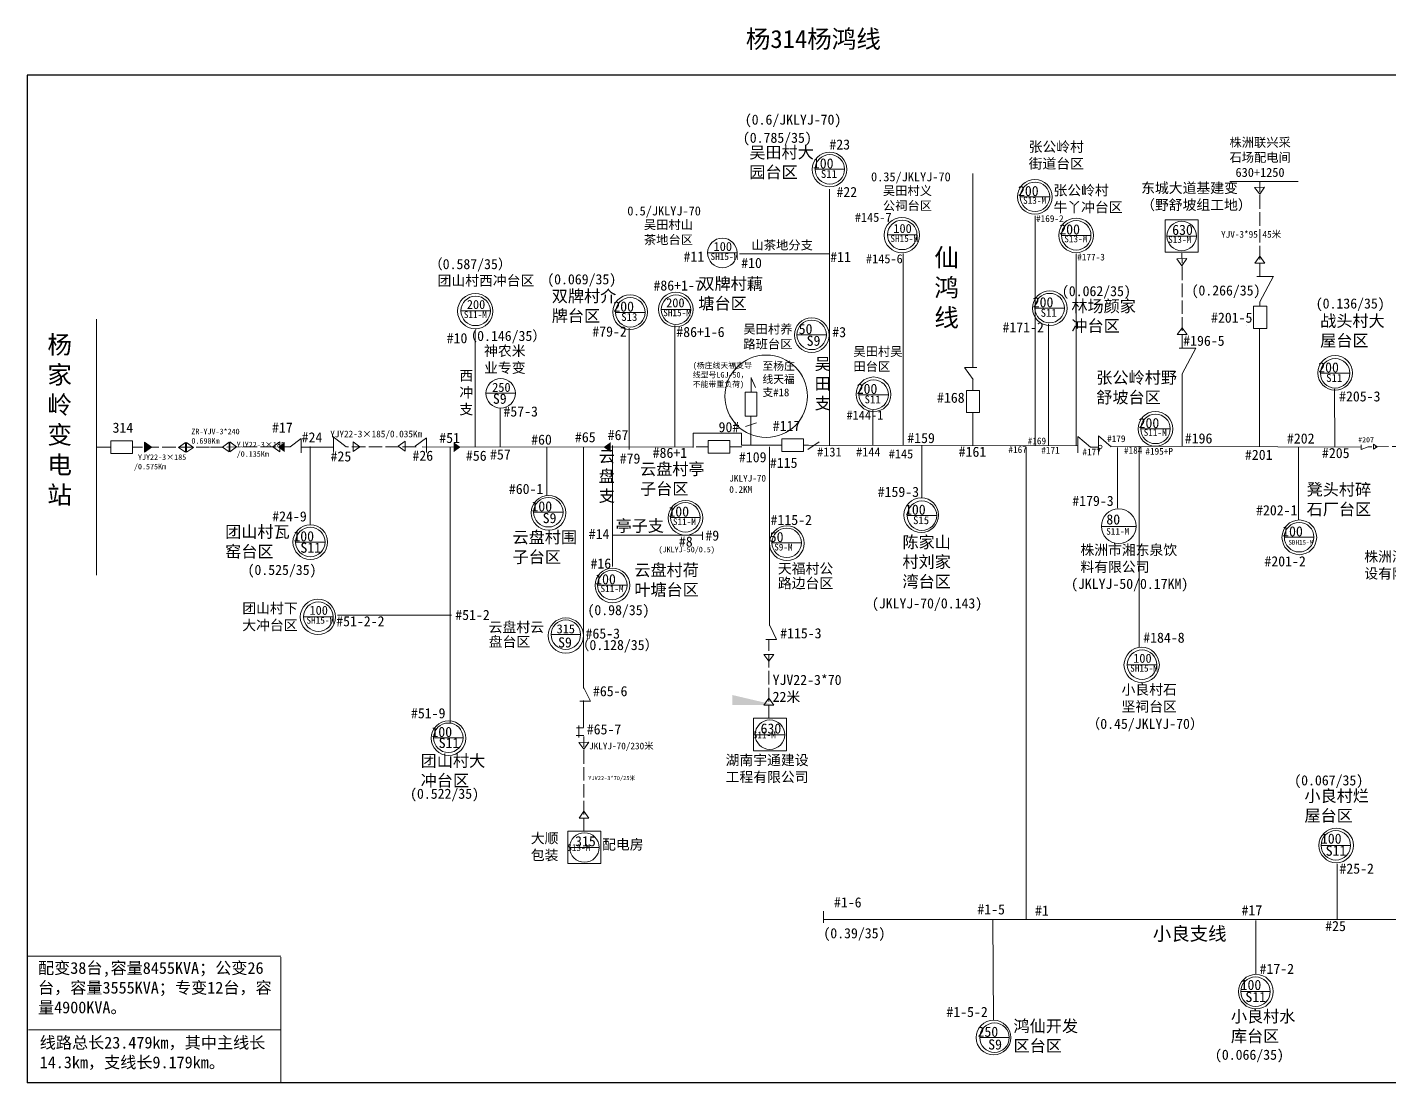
# Model space of a CAD drawing. Header units: millimetres. Extents: x 170 to 4017, y -119 to 1477.
# Drawn here: x 170 to 1380, y -119 to 818 of the extents above; entities that cross this region are included whole.
import ezdxf

# ---------------------------------------------------------------- set-up
doc = ezdxf.new("R2010")
doc.units = ezdxf.units.MM
doc.header["$MEASUREMENT"] = 0
doc.linetypes.add('ACAD_ISO02W100', pattern=[15, 12, -3])
doc.layers.add('图层2', color=7, linetype='Continuous', lineweight=20)
doc.layers.add('边框层', color=7, linetype='Continuous', lineweight=30)

msp = doc.modelspace()

# ---------------------------------------------------------------- hatches: boundary and pattern name
at = {"layer": '图层2'}
h = msp.add_hatch(color=7, dxfattribs=at)
h.paths.add_polyline_path([(274.3, 449.8), (274.3, 445.4), (280.5, 445.4)])
h.paths.add_polyline_path([(280.5, 445.4), (274.3, 445.4), (274.3, 441)])
h = msp.add_hatch(color=7, dxfattribs=at)
h.paths.add_polyline_path([(398.9, 449.8), (398.9, 445.4), (392.7, 445.4)])
h.paths.add_polyline_path([(392.7, 445.4), (398.9, 445.4), (398.9, 441)])
h = msp.add_hatch(color=7, dxfattribs=at)
h.paths.add_polyline_path([(548.9, 449.8), (548.9, 445.4), (555, 445.4)])
h.paths.add_polyline_path([(555, 445.4), (548.9, 445.4), (548.9, 441)])
h = msp.add_hatch(color=7, dxfattribs=at)
h.paths.add_polyline_path([(688.2, 449.8), (688.2, 445.4), (682, 445.4)])
h.paths.add_polyline_path([(682, 445.4), (688.2, 445.4), (688.2, 441)])
msp.add_hatch(color=1, dxfattribs=at).paths.add_polyline_path([(796.2, 225.3), (796.2, 216.4), (834.1, 216.4)])

# ---------------------------------------------------------------- linework, layer by layer
at = {"layer": '图层2', "color": 0}
for p, q in [((896, 692.2), (869.8, 692.2)), ((882.9, 692.2), (882.9, 692.2)), ((882.9, 692.2), (882.9, 692.2)), ((882.9, 692.2), (896, 692.2)), ((1010, 516.8), (1010, 688.3)), ((1238, 681.3), (1298.9, 681.3)), ((882.5, 446.5), (882.5, 674.5)), ((1078.1, 667.7), (1052, 667.7)), ((1065.1, 667.7), (1078.1, 667.7)), ((1260.1, 676.1), (1268.9, 676.2)), ((1260.1, 676.1), (1264.6, 670)), ((1264.6, 670), (1268.9, 676.2)), ((1065.3, 446.5), (1065.3, 650.7)), ((934.1, 633.9), (960.3, 633.9)), ((1114.8, 633.5), (1088.6, 633.5)), ((1101.7, 633.5), (1101.7, 633.5)), ((1101.7, 633.5), (1101.7, 633.5)), ((1101.7, 633.5), (1114.8, 633.5)), ((1195.3, 632.9), (1182.2, 632.9)), ((1182.2, 632.9), (1208.3, 632.9)), ((774.4, 617.9), (800.6, 617.9)), ((802.8, 617.1), (882.7, 617.1)), ((948, 446.8), (948, 617.5)), ((1101.6, 446.5), (1101.6, 617.2)), ((1191.1, 612.6), (1199.9, 612.8)), ((1191.1, 612.6), (1195.6, 606.5)), ((1195.6, 606.5), (1199.9, 612.8)), ((1264.7, 614.9), (1260.3, 608.7)), ((1269.1, 608.7), (1260.3, 608.7)), ((1269.1, 608.7), (1264.7, 614.9)), ((1262, 597.1), (1276.9, 597.1)), ((1264.7, 574.4), (1277, 597.2)), ((1091.2, 568.9), (1065, 568.9)), ((1078.1, 568.9), (1078.1, 568.9)), ((1078.1, 568.9), (1078.1, 568.9)), ((1078.1, 568.9), (1091.2, 568.9)), ((1264.7, 574.4), (1264.7, 570.6)), ((555.3, 566.4), (581.5, 566.4)), ((718.8, 565.1), (692.6, 565.1)), ((705.7, 565.1), (705.7, 565.1)), ((705.7, 565.1), (705.7, 565.1)), ((705.7, 565.1), (718.8, 565.1)), ((759.4, 567.5), (733.2, 567.5)), ((746.3, 567.5), (746.3, 567.5)), ((746.3, 567.5), (746.3, 567.5)), ((746.3, 567.5), (759.4, 567.5)), ((568.1, 445.5), (568.1, 549.4)), ((704.6, 551.1), (704.6, 443.4)), ((745.2, 553.4), (745.2, 445.8)), ((879.9, 545.1), (853.7, 545.1)), ((866.8, 545.1), (866.8, 545.1)), ((866.8, 545.1), (866.8, 545.1)), ((866.8, 545.1), (879.9, 545.1)), ((1077, 554.8), (1077, 447.2)), ((1195.7, 551.4), (1191.4, 545.3)), ((1200.1, 545.3), (1191.4, 545.3)), ((1200.1, 545.3), (1195.7, 551.4)), ((1252.7, 553.1), (1252.7, 553.1)), ((1252.7, 553.1), (1252.7, 553.1)), ((1264.4, 551), (1264.4, 445.6)), ((1193, 533.4), (1208, 533.4)), ((1195.7, 510.6), (1208, 533.4)), ((1010.2, 505.4), (1002.5, 516.1)), ((1013.4, 516), (1003, 516)), ((1195.7, 510.3), (1195.7, 445.9)), ((1344.7, 511), (1318.5, 511)), ((1331.6, 511), (1344.7, 511)), ((1010, 495.6), (1010, 506.2)), ((1331, 497.2), (1331.2, 446.1)), ((590.6, 493.2), (577.5, 493.2)), ((577.5, 493.2), (603.7, 493.2)), ((603.7, 493.2), (577.5, 493.2)), ((934.9, 492), (908.7, 492)), ((921.8, 492), (921.8, 492)), ((921.8, 492), (921.8, 492)), ((921.8, 492), (934.9, 492)), ((590.3, 445.6), (590.1, 480.1)), ((921.2, 478.2), (921.2, 446.9)), ((1010, 475.9), (1010, 446.8)), ((1185.2, 461.6), (1159, 461.6)), ((1172.1, 461.6), (1172.1, 461.6)), ((1172.1, 461.6), (1172.1, 461.6)), ((1172.1, 461.6), (1185.2, 461.6)), ((349.6, 449.9), (343.5, 445.5)), ((349.6, 449.9), (349.6, 441.1)), ((350, 450), (350, 441.2)), ((350, 450), (356.2, 445.6)), ((394.6, 450.1), (388.4, 445.7)), ((394.6, 450.1), (394.6, 441.3)), ((403.6, 445.7), (413.5, 453.1)), ((413.5, 453.1), (413.5, 440.4)), ((441.6, 454.8), (453.5, 445.7)), ((442.2, 454.4), (442.2, 441.5)), ((459.6, 450.1), (459.6, 441.4)), ((459.6, 450.1), (465.7, 445.7)), ((505.8, 450.6), (499.6, 446.3)), ((505.8, 450.6), (505.8, 441.9)), ((514.7, 446.3), (524.7, 453.6)), ((524.7, 453.5), (524.7, 440.6)), ((1103.2, 440.3), (1103.2, 454.8)), ((1103.2, 454.8), (1114.3, 445.3)), ((1121.6, 440.8), (1121.6, 455.3)), ((1121.6, 455.3), (1132.7, 445.8)), ((1365.7, 448), (1365.7, 443.6)), ((1365.7, 448), (1368.8, 445.8)), ((343.5, 445.5), (349.6, 441.1)), ((356.2, 445.6), (350, 441.2)), ((1114.3, 445.3), (1121, 445.3)), ((1121.6, 446.4), (1121.6, 446.4)), ((1354.7, 445.3), (1132.6, 446.3)), ((1138.3, 391.1), (1138.3, 445.2)), ((1157.6, 446), (1157.6, 267.8)), ((1299.1, 445.2), (1299.1, 380.8)), ((1354.7, 447.4), (1354.7, 443.3)), ((1354.7, 443.3), (1360.9, 445.7)), ((1368.8, 445.8), (1365.7, 443.6)), ((1154.7, 375), (1123.8, 375)), ((1312.7, 365.4), (1286.5, 365.4)), ((1299.6, 365.4), (1299.6, 365.4)), ((1299.6, 365.4), (1299.6, 365.4)), ((1299.6, 365.4), (1312.7, 365.4)), ((1147, 252.2), (1173.2, 252.2)), ((877.4, 23), (877.4, 33.4)), ((877.4, 25.8), (878.2, 25.8)), ((1027.6, 25.8), (1028.3, -63.7)), ((1261.1, 25.1), (1261.1, -22.3)), ((1274, -38.2), (1247.8, -38.2)), ((1260.9, -38.2), (1274, -38.2)), ((1042.2, -79), (1016.1, -79)), ((1029.1, -79), (1029.1, -79)), ((1029.1, -79), (1029.1, -79)), ((1029.1, -79), (1042.2, -79))]:
    msp.add_line(p, q, dxfattribs=at)
at = {"layer": '图层2', "color": 0, "linetype": 'ACAD_ISO02W100'}
for p, q in [((1264.7, 597.1), (1264.6, 681.2)), ((1195.7, 533.7), (1195.6, 617.8)), ((389.5, 445.6), (333, 445.5)), ((1394.1, 445.9), (1360.9, 445.8))]:
    msp.add_line(p, q, dxfattribs=at)
at = {"layer": '图层2', "color": 7}
for p, q in [((231.8, 559), (231.8, 331.8)), ((274.3, 449.8), (274.3, 441)), ((274.3, 449.8), (280.5, 445.4)), ((244.5, 445.4), (231.8, 445.4)), ((272.7, 445.4), (263.8, 445.4)), ((280.5, 445.4), (274.3, 441)), ((1057.3, 25.5), (1057.3, 445.4)), ((877.4, 25.8), (1427.7, 25.8)), ((395.3, -6.8), (170.3, -6.8)), ((395.3, -118.9), (395.3, -7.5)), ((170.3, -25.1), (170.3, -119.1)), ((171.5, -72), (395.3, -72))]:
    msp.add_line(p, q, dxfattribs=at)
at = {"layer": '图层2'}
for p, q in [((813, 494.2), (813, 507.2)), ((813.1, 507.1), (816.8, 498.5)), ((812.8, 447.5), (812.8, 472.7)), ((817.9, 467), (807.9, 463.8)), ((310.7, 449.6), (304.5, 445.2)), ((310.7, 449.6), (310.7, 440.8)), ((311.8, 449.5), (311.8, 440.8)), ((311.8, 449.5), (317.9, 445.2)), ((761.6, 445.1), (761.6, 457.9)), ((761.6, 457.9), (804.5, 457.9)), ((804.5, 457.9), (804.5, 447.3)), ((863.5, 443.3), (873.5, 450)), ((304.5, 445.2), (310.7, 440.8)), ((317.9, 445.2), (311.8, 440.8)), ((388.4, 445.7), (394.6, 441.3)), ((403.6, 445.7), (394.5, 445.7)), ((413.6, 445.4), (441.8, 445.4)), ((421.5, 446), (421.5, 376.5)), ((465.7, 445.7), (459.6, 441.4)), ((499.6, 446.3), (505.8, 441.9)), ((761.9, 445.4), (521, 445.6)), ((545.8, 445.2), (545.8, 200.7)), ((631.7, 445.5), (631.7, 402.3)), ((664.1, 231), (664.2, 445.3)), ((690, 446.9), (690, 339.3)), ((774.9, 445.7), (764.3, 445.7)), ((804.7, 445.7), (794.2, 445.7)), ((840.5, 447.2), (804.5, 447.2)), ((829.4, 445.7), (829.4, 287)), ((864.1, 447.2), (859.6, 447.2)), ((1103, 446.5), (863.6, 447.1)), ((964.6, 447.2), (964.6, 400.1)), ((646.1, 387.6), (619.9, 387.6)), ((633, 387.6), (633, 387.6)), ((633, 387.6), (633, 387.6)), ((633, 387.6), (646.1, 387.6)), ((767.7, 383), (741.5, 383)), ((754.6, 383), (754.6, 383)), ((754.6, 383), (754.6, 383)), ((754.6, 383), (767.7, 383)), ((977.8, 384.6), (951.6, 384.6)), ((964.7, 384.6), (964.7, 384.6)), ((964.7, 384.6), (964.7, 384.6)), ((964.7, 384.6), (977.8, 384.6)), ((690, 367.2), (769.8, 367.2)), ((769.9, 370.3), (769.9, 363.2)), ((434.7, 361.1), (408.6, 361.1)), ((421.6, 361.1), (421.6, 361.1)), ((421.6, 361.1), (421.6, 361.1)), ((421.6, 361.1), (434.7, 361.1)), ((857.7, 360.4), (831.5, 360.4)), ((844.6, 360.4), (844.6, 360.4)), ((844.6, 360.4), (844.6, 360.4)), ((844.6, 360.4), (857.7, 360.4)), ((702.8, 322.9), (676.6, 322.9)), ((689.7, 322.9), (689.7, 322.9)), ((689.7, 322.9), (689.7, 322.9)), ((689.7, 322.9), (702.8, 322.9)), ((415.6, 294.8), (441.8, 294.8)), ((547.1, 296.2), (445.6, 296.2)), ((661.6, 278.9), (635.4, 278.9)), ((648.5, 278.9), (661.6, 278.9)), ((829.5, 286.9), (835.5, 274.6)), ((826, 274.5), (835.4, 274.5)), ((833.1, 261.3), (824.4, 261.3)), ((828.8, 255.2), (824.4, 261.3)), ((833.1, 261.3), (828.8, 255.2)), ((664.3, 232.3), (670.4, 219.9)), ((660.9, 219.8), (670.3, 219.8)), ((664.1, 220.3), (664.1, 196.3)), ((828.8, 222.4), (824.4, 216.2)), ((833.1, 216.2), (828.8, 222.4)), ((833.1, 216.2), (824.4, 216.2)), ((658.1, 196), (664.2, 196)), ((660.1, 198.2), (660.1, 187.4)), ((557.3, 187.3), (531.1, 187.3)), ((544.2, 187.3), (544.2, 187.3)), ((544.2, 187.3), (544.2, 187.3)), ((544.2, 187.3), (557.3, 187.3)), ((657.8, 189.2), (664.5, 189.2)), ((660, 183.2), (668.8, 183.3)), ((660, 183.2), (664.5, 177.1)), ((664.5, 177.1), (668.8, 183.3)), ((829.7, 190), (816.6, 190)), ((816.6, 190), (842.8, 190)), ((664.6, 122), (660.2, 115.8)), ((669, 115.8), (664.6, 122)), ((669, 115.8), (660.2, 115.8)), ((665, 89.8), (651.9, 89.8)), ((651.9, 89.8), (678.1, 89.8)), ((1345.3, 91.7), (1319.2, 91.7)), ((1332.2, 91.7), (1345.3, 91.7)), ((1333.3, 75.2), (1333.3, 25.7))]:
    msp.add_line(p, q, dxfattribs=at)
at = {"layer": '图层2', "color": 7, "linetype": 'ACAD_ISO02W100'}
msp.add_line((332.2, 445.3), (272.7, 445.4), dxfattribs=at)
at = {"layer": '图层2', "linetype": 'ACAD_ISO02W100'}
for p, q in [((515.5, 445.8), (453.7, 445.7)), ((828.8, 204.6), (828.7, 274.5)), ((664.6, 104.2), (664.5, 188.3))]:
    msp.add_line(p, q, dxfattribs=at)
at = {"layer": '图层2', "color": 0}
for points in [[(1180.6, 647.4), (1209.9, 647.4), (1209.9, 618.6), (1180.6, 618.6)], [(1259, 570.6), (1270.8, 570.6), (1270.8, 550.7), (1259, 550.7)], [(1015.7, 495.6), (1015.7, 476.3), (1004.3, 476.3), (1004.3, 495.6)]]:
    msp.add_lwpolyline(points, close=True, dxfattribs=at)
at = {"layer": '图层2'}
for points in [[(807.7, 494.2), (818, 494.2), (818, 472.8), (807.7, 472.8)], [(244.5, 451.1), (263.8, 451.1), (263.8, 439.7), (244.5, 439.7)], [(774.9, 451.3), (794.2, 451.3), (794.2, 440), (774.9, 440)], [(840.3, 452.9), (859.6, 452.9), (859.6, 441.6), (840.3, 441.6)], [(815, 204.6), (844.4, 204.6), (844.4, 175.8), (815, 175.8)], [(650.3, 104.4), (679.7, 104.4), (679.7, 75.6), (650.3, 75.6)]]:
    msp.add_lwpolyline(points, close=True, dxfattribs=at)
at = {"layer": '图层2', "color": 0}
for centre, radius in [((882.7, 692), 15.4), ((882.9, 692.2), 13.1), ((1065, 667.7), 15.4), ((1065.1, 667.7), 13.1), ((946.9, 633.7), 15.7), ((947.2, 633.9), 13.1), ((1101.6, 633.5), 15.4), ((1101.7, 633.5), 13.1), ((1195.3, 632.9), 13.1), ((787.5, 617.9), 13.1), ((568.1, 566.2), 15.7), ((746.1, 567.7), 15.4), ((1078.3, 568.8), 15.4), ((1078.1, 568.9), 13.1), ((568.4, 566.4), 13.1), ((705.5, 565.3), 15.4), ((705.7, 565.1), 13.1), ((746.3, 567.5), 13.1), ((866.8, 544.9), 15.4), ((866.8, 545.1), 13.1), ((1331.6, 511.3), 15.4), ((1331.6, 511), 13.1), ((590.6, 493.2), 13.1), ((921.8, 492.3), 15.4), ((921.8, 492), 13.1), ((1172, 461.6), 15.4), ((1172.1, 461.6), 13.1), ((1123, 445.6), 1.58), ((1139.4, 375.2), 15.4), ((1299.8, 365.3), 15.4), ((1299.6, 365.4), 13.1), ((1159.8, 252), 15.7), ((1160.1, 252.2), 13.1), ((1261.3, -38.2), 15.4), ((1260.9, -38.2), 13.1), ((1028.3, -79), 15.4), ((1029.1, -79), 13.1)]:
    msp.add_circle(centre, radius, dxfattribs=at)
at = {"layer": '图层2', "color": 1}
msp.add_circle((826.4, 490.6), 36.6, dxfattribs=at)
at = {"layer": '图层2'}
for centre, radius in [((633.2, 387.1), 15.4), ((633, 387.6), 13.1), ((964.1, 385), 15.4), ((754.8, 382.6), 15.4), ((754.6, 383), 13.1), ((964.7, 384.6), 13.1), ((421.6, 361.1), 15.4), ((844.8, 360), 15.4), ((421.6, 361.1), 13.1), ((844.6, 360.4), 13.1), ((689.9, 322.6), 15.4), ((689.7, 322.9), 13.1), ((428.4, 294.6), 15.7), ((428.7, 294.8), 13.1), ((648.5, 278), 15.7), ((648.5, 278.9), 13.1), ((544.4, 186.9), 15.4), ((544.2, 187.3), 13.1), ((829.7, 190), 13.1), ((665, 89.8), 13.1), ((1332.6, 91.7), 15.4), ((1332.2, 91.7), 13.1)]:
    msp.add_circle(centre, radius, dxfattribs=at)
at = {"layer": '边框层', "color": 0}
msp.add_lwpolyline([(170.3, -118.9), (1762, -118.9), (1762, 775.9), (170.3, 775.9)], close=True, dxfattribs=at)

# ---------------------------------------------------------------- texts
at = {"color": 0, "insert": (316, 461.8), "char_height": 5, "width": 46.086, "attachment_point": 1}
msp.add_mtext('\\A1;{\\fSimSun|b0|i0|c134|p54;ZR-YJV-3*240 0.698Km}', dxfattribs=at)
at = {"attachment_point": 1}
for s, insert, char_height, width in [('{\\fSimSun|b0|i0|c134|p2;JKLYJ-70/230米}', (669.1, 183), 6, 106.973), ('{\\fSimSun|b0|i0|c134|p2;YJV22-3*70/25米}', (668.4, 153.3), 3.6, 66.251), ('{\\fSimSun|b0|i0|c134|p2;大顺包装}', (617.4, 102.6), 9, 34.528)]:
    msp.add_mtext(s, dxfattribs=dict(at, insert=insert, char_height=char_height, width=width))
at = {"layer": '图层2', "color": 0, "attachment_point": 1}
for s, insert, char_height, width in [('{\\fSimSun|b0|i0|c134|p2;吴田村大园台区}', (811.4, 712.4), 10.5, 68.072), ('{\\fSimSun|b0|i0|c134|p2;张公岭村\\P街道台区}', (1059.4, 716.7), 9, 69.028), ('{\\fSimSun|b0|i0|c134|p2;株洲联兴采石场配电间\\P 630+1250}', (1237.7, 720.1), 8, 61.895), ('{\\fSimSun|b0|i0|c134|p2;吴田村义\\P公祠台区}', (930, 677.2), 8, 62.659), ('{\\fSimSun|b0|i0|c134|p2;张公岭村\\P牛丫冲台区}', (1081.5, 678), 9, 76.458), ('{\\fSimSun|b0|i0|c134|p2;吴田村山\\P茶地台区}', (717.8, 647), 8, 62.659), ('{\\fSimSun|b0|i0|c134|p2;山茶地分支}', (813.3, 628.9), 8, 66.462), ('{\\fSimSun|b0|i0|c134|p2;仙鸿线}', (975.7, 621.8), 16, 25.72), ('{\\fSimSun|b0|i0|c134|p2;双牌村藕塘台区}', (766.2, 595.8), 10.5, 59.009), ('{\\fSimSun|b0|i0|c134|p2;双牌村介牌台区}', (636, 584.8), 10.5, 59.009), ('{\\fSimSun|b0|i0|c134|p2;林场颜家冲台区}', (1097.4, 575.9), 10.5, 62.659), ('{\\fSimSun|b0|i0|c134|p2;战头村大屋台区}', (1318.3, 562.8), 10.5, 62.659), ('{\\f@SimSun|b0|i0|c134|p2;#10}', (542.7, 546.7), 9, 16.155), ('{\\fSimSun|b0|i0|c134|p2;吴田村养\\P路班台区}', (806.1, 554.3), 8, 68.072), ('{\\fSimSun|b0|i0|c134|p2;吴田村吴\\P田台区}', (903.8, 534.4), 8, 62.659), ('{\\fSimSun|b0|i0|c134|p2;吴田支}', (869.5, 524.6), 10.5, 14.44), ('{\\fSimSun|b0|i0|c134|p2;张公岭村野舒坡台区}', (1119.5, 512.4), 10.5, 76.676), ('{\\f@SimSun|b0|i0|c134|p2;#57-3}', (593.1, 481.6), 9, 16.155), ('{\\fSimSun|b0|i0|c134|p2;凳头村碎石厂台区}', (1306.3, 413), 10.5, 62.659), ('{\\fSimSun|b0|i0|c134|p2;团山村瓦窑台区}', (346, 375.5), 10.5, 58.551), ('{\\fSimSun|b0|i0|c134|p2;小良村石坚祠台区}', (1141.9, 234.6), 9, 55.165), ('{\\fSimSun|b0|i0|c134|p2;小良支线}', (1169.7, 19.3), 12, 69.525), ('{\\fSimSun|b0|i0|c134|p2;小良村水库台区}', (1239, -54.9), 10.5, 64.023), ('{\\fSimSun|b0|i0|c134|p2;鸿仙开发区台区}', (1046, -63.5), 10.5, 58.609)]:
    msp.add_mtext(s, dxfattribs=dict(at, insert=insert, char_height=char_height, width=width))
at = {"layer": '图层2', "color": 0, "insert": (534.6, 597.8), "char_height": 9, "attachment_point": 1}
msp.add_mtext('{\\fSimSun|b0|i0|c134|p2;团山村西冲台区}', dxfattribs=at)
at = {"layer": '图层2', "color": 7, "attachment_point": 1}
for s, insert, char_height, width in [('{\\fSimSun|b0|i0|c134|p2;杨家岭变电站}', (188.1, 544.4), 16, 21.884), ('{\\fSimSun|b0|i0|c134|p2;小良村烂屋台区}', (1304.3, 140.9), 10.5, 64.023)]:
    msp.add_mtext(s, dxfattribs=dict(at, insert=insert, char_height=char_height, width=width))
at = {"layer": '图层2', "attachment_point": 1}
for s, insert, char_height, width in [('{\\fSimSun|b0|i0|c134|p2;云盘支}', (677.7, 442.4), 10.5, 24.256), ('{\\fSimSun|b0|i0|c134|p2;云盘村亭子台区}', (714.4, 431.2), 10.5, 60.722), ('{\\fSimSun|b0|i0|c134|p2;亭子支}', (692.7, 380.8), 10.5, 66.462), ('{\\fSimSun|b0|i0|c134|p2;云盘村围子台区}', (601.2, 370.6), 10.5, 60.722), ('{\\fSimSun|b0|i0|c134|p2;陈家山村刘家湾台区}', (947.4, 366.3), 10.5, 55.931), ('{\\fSimSun|b0|i0|c134|p2;云盘村荷叶塘台区}', (709.3, 341.5), 10.5, 66.462), ('{\\fSimSun|b0|i0|c134|p2;团山村下大冲台区}', (361.2, 306.8), 9, 55.165), ('{\\f@SimSun|b0|i0|c134|p2;#65-3}', (666, 284.4), 9, 16.155), ('{\\f@SimSun|b0|i0|c134|p2;#65-6}', (672.6, 233.2), 9, 16.155), ('{\\f@SimSun|b0|i0|c134|p2;#65-7}', (667.1, 199.3), 9, 16.155), ('{\\fSimSun|b0|i0|c134|p2;团山村大冲台区}', (519.6, 172.1), 10.5, 60.722)]:
    msp.add_mtext(s, dxfattribs=dict(at, insert=insert, char_height=char_height, width=width))
at = {"layer": '边框层'}
for s, insert, char_height, width, attachment_point in [('{\\fSimSun|b0|i0|c134|p2;杨314杨鸿线}', (808.3, 815.9), 16, 161.578, 1), ('{\\fSimSun|b0|i0|c134|p2;(杨庄线天福支导线型号LGJ-50，不能带重负荷)}', (761.2, 520.5), 5, 53.409, 1), ('{\\fSimSun|b0|i0|c134|p2;至杨庄线天福支#18}', (823.1, 520.9), 7, 34.952, 1), ('{\\fSimSun|b0|i0|c134|p2;314}', (246, 467.2), 9, 34.952, 1), ('{\\fSimSun|b0|i0|c134|p2;90#}', (784.1, 467.7), 9, 34.952, 1), ('{\\fSimSun|b0|i0|c134|p2;#11\\fSimSun|b0|i0|c0|p2;7}', (832.2, 468.8), 9, 34.952, 1), ('{\\fSimSun|b0|i0|c134|p2;#25}', (439.6, 441.7), 9, 34.952, 1), ('{\\fSimSun|b0|i0|c134|p2;#26}', (512.3, 442.3), 9, 34.952, 1), ('{\\fSimSun|b0|i0|c134|p2;#56}', (559.8, 442.3), 9, 34.952, 1), ('{\\fSimSun|b0|i0|c134|p2;#57}', (581.2, 443.4), 9, 34.952, 1), ('{\\fSimSun|b0|i0|c134|p2;#79}', (696.3, 439.8), 9, 34.952, 1), ('{\\fSimSun|b0|i0|c134|p2;#86+1}', (725.6, 444.9), 9, 34.952, 1), ('{\\fSimSun|b0|i0|c134|p2;#109}', (802.2, 441), 9, 34.952, 1), ('{\\fSimSun|b0|i0|c134|p2;#115}', (829.7, 436), 9, 34.952, 1), ('{\\fSimSun|b0|i0|c134|p2;#131}', (871.6, 445.1), 8, 34.952, 1), ('{\\fSimSun|b0|i0|c134|p2;#144}', (906.2, 445.1), 8, 34.952, 1), ('{\\fSimSun|b0|i0|c134|p54;#60-1}', (597.9, 412.8), 9, 34.952, 1), ('{\\fSimSun|b0|i0|c134|p2;JKLYJ-70\\P0.2KM}', (793.6, 420.8), 6, 34.952, 1), ('{\\fSimSun|b0|i0|c134|p2;#159-3}', (925.4, 410.2), 9, 34.952, 1), ('{\\fￋￎￌﾣﾤ|b0|i0|c134|p54; \\fSimSun|b0|i0|c134|p2;100}', (614.6, 397.3), 9, 34.952, 1), ('{\\fￋￎￌﾣﾤ|b0|i0|c134|p54; \\fSimSun|b0|i0|c134|p2;100}', (736.2, 392.7), 9, 34.952, 1), ('{\\fￋￎￌﾣﾤ|b0|i0|c134|p54; \\fSimSun|b0|i0|c134|p2;100}', (946.3, 394.4), 9, 34.952, 1), ('{\\fSimSun|b0|i0|c134|p2;S9}', (627.9, 386.9), 9, 34.952, 1), ('{\\fSimSun|b0|i0|c134|p2;S11-M}', (743.6, 382.2), 6, 34.952, 1), ('{\\fSimSun|b0|i0|c134|p2;#115-2}', (830.3, 385.3), 9, 34.952, 1), ('{\\fSimSun|b0|i0|c134|p2;S15}', (956.8, 384), 7, 34.952, 1), ('{\\fￋￎￌﾣﾤ|b0|i0|c134|p54; \\fSimSun|b0|i0|c134|p2;100}', (403.2, 370.8), 9, 34.952, 1), ('{\\fSimSun|b0|i0|c134|p54;#14}', (668.8, 372.7), 9, 34.952, 1), ('{\\fSimSun|b0|i0|c134|p54;#8}', (748.9, 366), 9, 34.952, 1), ('{\\fSimSun|b0|i0|c134|p54;#9}', (772.4, 371.4), 9, 34.952, 1), ('{\\fￋￎￌﾣﾤ|b0|i0|c134|p54; \\fSimSun|b0|i0|c134|p2;50}', (826.2, 370.1), 9, 34.952, 1), ('{\\fSimSun|b0|i0|c134|p2;S11}', (412.8, 360.6), 9, 34.952, 1), ('{\\fSimSun|b0|i0|c134|p2;(JKLYJ-50/0.5)}', (780.8, 357), 5, 60.654, 3), ('{\\fSimSun|b0|i0|c134|p2;S9-M}', (833.5, 359.6), 6, 34.952, 1), ('{\\fSimSun|b0|i0|c134|p2;(0.525/35)}', (427.1, 340.9), 9, 60.654, 3), ('{\\fSimSun|b0|i0|c134|p54;#16}', (670.4, 346.6), 9, 34.952, 1), ('{\\fￋￎￌﾣﾤ|b0|i0|c134|p54; \\fSimSun|b0|i0|c134|p2;100}', (671.2, 332.6), 9, 34.952, 1), ('{\\fSimSun|b0|i0|c134|p2;S11-M}', (679.3, 322.7), 6, 34.952, 1), ('{\\fSimSun|b0|i0|c134|p2;100}', (420.9, 304.5), 8, 34.952, 1), ('{\\fSimSun|b0|i0|c134|p2;(0.98/35)}', (722.8, 305.2), 9, 60.654, 3), ('{\\fSimSun|b0|i0|c134|p2;(JKLYJ-70/0.143)}', (1018.2, 311.2), 9, 60.654, 3), ('{\\fSimSun|b0|i0|c134|p2;SH15-M}', (418.2, 294.6), 6, 34.952, 1), ('{\\fSimSun|b0|i0|c134|p2;#51-2-2}', (444.6, 295.3), 9, 34.952, 1), ('{\\fSimSun|b0|i0|c134|p2;#51-2}', (550.3, 300.9), 9, 34.952, 1), ('{\\fSimSun|b0|i0|c134|p2;315}', (640.3, 288), 8, 34.952, 1), ('{\\fSimSun|b0|i0|c134|p2;#115-3}', (838.8, 284.6), 9, 34.952, 1), ('{\\fSimSun|b0|i0|c134|p2;S9}', (641.6, 276.5), 9, 34.952, 1), ('{\\fSimSun|b0|i0|c134|p2;（0.128/35）}', (730.7, 274.2), 9, 78.992, 3), ('{\\fSimSun|b0|i0|c134|p2;YJV22-3*70 22米}', (832.1, 243.2), 9, 34.952, 1), ('{\\fSimSun|b0|i0|c134|p54;#51-9}', (511, 213.6), 9, 34.952, 1), ('{\\fￋￎￌﾣﾤ|b0|i0|c134|p54; \\fSimSun|b0|i0|c134|p2;100}', (525.8, 197), 9, 34.952, 1), ('{\\fSimSun|b0|i0|c134|p2;630}', (821.4, 200), 9, 34.952, 1), ('{\\fSimSun|b0|i0|c134|p2;S11}', (535.6, 187.2), 9, 34.952, 1), ('{\\fￋￎￌﾣﾤ|b0|i0|c134|p54; \\fSimSun|b0|i0|c134|p2;\\H0.6667x;S11-M}', (811.1, 192.9), 9, 34.952, 1), ('{\\fSimSun|b0|i0|c134|p2;湖南宇通建设工程有限公司}', (790.4, 172), 9, 84.506, 1), ('{\\fSimSun|b0|i0|c134|p2;(0.067/35)}', (1356.5, 154), 9, 60.654, 3), ('{\\fSimSun|b0|i0|c134|p2;(0.522/35)}', (571.4, 142.1), 9, 60.654, 3), ('{\\fSimSun|b0|i0|c134|p2;315}', (656.7, 99.9), 9, 34.952, 1), ('{\\fSimSun|b0|i0|c134|p2;配电房}', (717.5, 97), 9, 60.654, 3), ('{\\fￋￎￌﾣﾤ|b0|i0|c134|p54; \\fSimSun|b0|i0|c134|p2;100}', (1315.6, 102.2), 9, 34.952, 1), ('{\\fￋￎￌﾣﾤ|b0|i0|c134|p54; \\fSimSun|b0|i0|c134|p2;\\H0.6667x;S13-M}', (646.4, 92.7), 9, 34.952, 1), ('{\\fSimSun|b0|i0|c134|p2;S11}', (1323.2, 91.5), 9, 34.952, 1), ('{\\fSimSun|b0|i0|c134|p2;#25-2}', (1335.4, 75.6), 9, 34.952, 1), ('{\\fSimSun|b0|i0|c134|p2;#25}', (1322.8, 24.6), 9, 34.952, 1)]:
    msp.add_mtext(s, dxfattribs=dict(at, insert=insert, char_height=char_height, width=width, attachment_point=attachment_point))
at = {"layer": '边框层', "color": 0}
for s, insert, char_height, width, attachment_point in [('{\\fSimSun|b0|i0|c134|p2;(0.6/JKLYJ-70)}', (807.4, 740.8), 9, 34.952, 1), ('{\\fSimSun|b0|i0|c134|p2;(0.785/35)}', (866.9, 724.7), 9, 60.654, 3), ('{\\fSimSun|b0|i0|c134|p54;#23}', (882.5, 718.7), 9, 34.952, 1), ('{\\fￋￎￌﾣﾤ|b0|i0|c134|p54; \\fSimSun|b0|i0|c134|p2;100}', (864.5, 701.9), 9, 34.952, 1), ('{\\fSimSun|b0|i0|c134|p2;S11}', (875, 691.5), 7, 34.952, 1), ('{\\fSimSun|b0|i0|c134|p2;0.35/JKLYJ-70}', (919.5, 689.5), 8, 34.952, 1), ('{\\fSimSun|b0|i0|c134|p2;东城大道基建变（野舒坡组工地）}', (1159.3, 680.1), 9, 101.624, 1), ('{\\fSimSun|b0|i0|c134|p54;#22}', (888.8, 676.5), 9, 34.952, 1), ('{\\fￋￎￌﾣﾤ|b0|i0|c134|p54; \\fSimSun|b0|i0|c134|p2;200}', (1046.6, 677.4), 9, 34.952, 1), ('{\\fSimSun|b1|i0|c134|p2;S13-M}', (1054.5, 667.5), 6, 34.952, 1), ('{\\fSimSun|b0|i0|c134|p2;0.5/JKLYJ-70}', (703.1, 659.2), 8, 34.952, 1), ('{\\fSimSun|b0|i0|c134|p2;#145-7}', (905.1, 653.5), 8, 34.952, 1), ('{\\fSimSun|b0|i0|c134|p2;100}', (939.3, 643.6), 8, 34.952, 1), ('{\\fSimSun|b0|i0|c134|p2;#169-2}', (1066, 651.4), 6, 34.952, 1), ('{\\fￋￎￌﾣﾤ|b0|i0|c134|p54; \\fSimSun|b0|i0|c134|p2;200}', (1083.3, 643.3), 9, 34.952, 1), ('{\\fSimSun|b0|i0|c134|p2;630}', (1186.9, 642.9), 9, 34.952, 1), ('{\\fSimSun|b0|i0|c134|p2;SH15-M}', (936.7, 633.7), 6, 34.952, 1), ('{\\fSimSun|b1|i0|c134|p2;S13-M}', (1091.1, 633.3), 6, 34.952, 1), ('{\\fSimSun|b0|i0|c134|p2;S13-M}', (1183.3, 632.8), 6, 34.952, 1), ('{\\fSimSun|b0|i0|c134|p54;#11}', (753, 619.2), 9, 34.952, 1), ('{\\fSimSun|b0|i0|c134|p2;SH15-M}', (777, 617.7), 6, 34.952, 1), ('{\\fSimSun|b0|i0|c134|p2;100}', (779.7, 627.6), 8, 34.952, 1), ('{\\fSimSun|b0|i0|c134|p54;#11}', (883.2, 618.9), 9, 34.952, 1), ('{\\fSimSun|b0|i0|c134|p2;#177-3}', (1102.6, 617.2), 6, 34.952, 1), ('{\\fSimSun|b0|i0|c134|p2;（0.587/35）}', (600.4, 612.5), 9, 78.992, 3), ('{\\fSimSun|b0|i0|c134|p54;#10}', (804.2, 613.5), 9, 34.952, 1), ('{\\fSimSun|b0|i0|c134|p2;#145-6}', (915, 616.7), 8, 34.952, 1), ('{\\fSimSun|b0|i0|c134|p2;(0.069/35)}', (693.2, 599), 9, 60.654, 3), ('{\\fSimSun|b0|i0|c134|p54;#86+1-7}', (726.3, 593.5), 9, 34.952, 1), ('{\\fSimSun|b0|i0|c134|p2;(0.062/35)}', (1150.2, 588.5), 9, 60.654, 3), ('{\\fSimSun|b0|i0|c134|p2;(0.266/35)}', (1265.3, 589.1), 9, 60.654, 3), ('{\\fSimSun|b0|i0|c134|p2;200}', (560.6, 576.1), 8, 34.952, 1), ('{\\fￋￎￌﾣﾤ|b0|i0|c134|p54; \\fSimSun|b0|i0|c134|p2;200}', (687.3, 574.8), 9, 34.952, 1), ('{\\fSimSun|b0|i0|c134|p2;200}', (737.6, 577.6), 8, 34.952, 1), ('{\\fￋￎￌﾣﾤ|b0|i0|c134|p54; \\fSimSun|b0|i0|c134|p2;200}', (1059.7, 578.6), 9, 34.952, 1), ('{\\fSimSun|b0|i0|c134|p2;(0.136/35)}', (1375.6, 577.5), 9, 60.654, 3), ('{\\fSimSun|b0|i0|c134|p2;S11-M}', (557.9, 566.1), 6, 34.952, 1), ('{\\fSimSun|b0|i0|c134|p2;S13}', (697.7, 564.5), 7, 34.952, 1), ('{\\fSimSun|b0|i0|c134|p2;SH15-M}', (735, 567.7), 6, 34.952, 1), ('{\\fSimSun|b0|i0|c134|p2;S11}', (1070.1, 568.2), 7, 34.952, 1), ('{\\fSimSun|b0|i0|c134|p2;#201-5}', (1221.4, 564.9), 9, 34.952, 1), ('{\\fSimSun|b0|i0|c134|p2;（0.146/35）}', (631, 548.7), 9, 78.992, 3), ('{\\fSimSun|b0|i0|c134|p54;#79-2}', (672, 552.6), 9, 34.952, 1), ('{\\fSimSun|b0|i0|c134|p54;#86+1-6}', (746.6, 552.2), 9, 34.952, 1), ('{\\fￋￎￌﾣﾤ|b0|i0|c134|p54; \\fSimSun|b0|i0|c134|p2;50}', (851.9, 554.8), 9, 34.952, 1), ('{\\fSimSun|b0|i0|c134|p2;S9}', (862.3, 544.4), 9, 34.952, 1), ('{\\fSimSun|b0|i0|c134|p54;#3}', (885.1, 552.1), 9, 34.952, 1), ('{\\fSimSun|b0|i0|c134|p54;#171-2}', (1036.2, 556.3), 9, 34.952, 1), ('{\\fSimSun|b0|i0|c134|p2;神农米业专变}', (575.9, 535.4), 9, 47.241, 1), ('{\\fSimSun|b0|i0|c134|p54;#196-5}', (1196.7, 544.4), 9, 34.952, 1), ('{\\fￋￎￌﾣﾤ|b0|i0|c134|p54; \\fSimSun|b0|i0|c134|p2;200}', (1313.2, 520.7), 9, 34.952, 1), ('{\\fSimSun|b0|i0|c134|p2;西冲支}', (554, 513.5), 9, 21.007, 1), ('{\\fSimSun|b0|i0|c134|p2;S11}', (1323.6, 510.4), 7, 34.952, 1), ('{\\fSimSun|b0|i0|c134|p54;250}', (583.1, 502.5), 8, 34.952, 1), ('{\\fￋￎￌﾣﾤ|b0|i0|c134|p54; \\fSimSun|b0|i0|c134|p2;200}', (903.4, 501.7), 9, 34.952, 1), ('{\\fSimSun|b0|i0|c134|p2;S9}', (583.7, 492.9), 9, 34.952, 1), ('{\\fSimSun|b0|i0|c134|p2;S11}', (913.8, 491.3), 7, 34.952, 1), ('{\\fSimSun|b0|i0|c134|p2;#168}', (978.1, 493.8), 9, 34.952, 1), ('{\\fSimSun|b0|i0|c134|p54;#205-3}', (1335.1, 495), 9, 34.952, 1), ('{\\fSimSun|b0|i0|c134|p54;#144-1}', (897.7, 477.8), 8, 34.952, 1), ('{\\fSimSun|b0|i0|c134|p2;#17}', (387.6, 467.3), 9, 34.952, 1), ('{\\fSimSun|b0|i0|c134|p2; YJY22-3×185/0.035Km}', (435.2, 460.1), 6, 259.992, 1), ('{\\fSimSun|b0|i0|c134|p2;#67}', (685.7, 460.7), 9, 34.952, 1), ('{\\fￋￎￌﾣﾤ|b0|i0|c134|p54; \\fSimSun|b0|i0|c134|p2;200}', (1153.7, 471.3), 9, 34.952, 1), ('{\\fSimSun|b1|i0|c134|p2;S11-M}', (1161.6, 461.4), 6, 34.952, 1), ('{\\fSimSun|b0|i0|c134|p2; YJY22-3×185\\P/0.135Km}', (356.2, 450.2), 5, 28.419, 1), ('{\\fSimSun|b0|i0|c134|p2;#24}', (413.9, 458.6), 9, 34.952, 1), ('{\\fSimSun|b0|i0|c134|p2;#51}', (536.1, 458.1), 9, 34.952, 1), ('{\\fSimSun|b0|i0|c134|p54;#60}', (617.7, 456.6), 9, 34.952, 1), ('{\\fSimSun|b0|i0|c134|p2;#65}', (656.6, 458.8), 9, 34.952, 1), ('{\\fSimSun|b0|i0|c134|p2;#159}', (951.7, 458), 9, 34.952, 1), ('{\\fSimSun|b0|i0|c134|p2;#169}', (1058.6, 453.9), 6, 34.952, 1), ('{\\fSimSun|b0|i0|c134|p2;#179}', (1129.1, 455.9), 6, 34.952, 1), ('{\\fSimSun|b0|i0|c134|p54;#196}', (1198.1, 457.7), 9, 34.952, 1), ('{\\fSimSun|b0|i0|c134|p2;#202}', (1288.8, 457.6), 9, 34.952, 1), ('{\\fSimSun|b0|i0|c134|p2;#207}', (1352, 454.2), 4.5, 17.476, 1), ('{\\fSimSun|b0|i0|c134|p2;#145}', (935.2, 443.4), 8, 34.952, 1), ('{\\fSimSun|b0|i0|c134|p2;#161}', (997.3, 445.8), 9, 34.952, 1), ('{\\fSimSun|b0|i0|c134|p2;#167}', (1041.5, 446.2), 6, 34.952, 1), ('{\\fSimSun|b0|i0|c134|p2;#171}', (1070.7, 445.7), 6, 34.952, 1), ('{\\fSimSun|b0|i0|c134|p2;#177}', (1107.2, 444.1), 6, 34.952, 1), ('{\\fSimSun|b0|i0|c134|p2;#184}', (1144.1, 445.6), 6, 34.952, 1), ('{\\fSimSun|b0|i0|c134|p54;#195+P}', (1163.1, 444.7), 6, 34.952, 1), ('{\\fSimSun|b0|i0|c134|p2;#201}', (1251.5, 443.1), 9, 34.952, 1), ('{\\fSimSun|b0|i0|c134|p2;#205}', (1319.9, 444.7), 9, 34.952, 1), ('{\\fSimSun|b0|i0|c134|p2;#179-3}', (1098.2, 402.2), 9, 34.952, 1), ('{\\fSimSun|b0|i0|c134|p54;#24-9}', (387.8, 388.4), 9, 34.952, 1), ('{\\fSimSun|b0|i0|c134|p2;#202-1}', (1261.4, 393.9), 9, 34.952, 1), ('{\\fￋￎￌﾣﾤ|b0|i0|c134|p54; \\fSimSun|b0|i0|c134|p2;80}', (1125.1, 385.7), 9, 34.952, 1), ('{\\fSimSun|b0|i0|c134|p2;S11-M}', (1128.3, 373.6), 6, 34.952, 1), ('{\\fￋￎￌﾣﾤ|b0|i0|c134|p54; \\fSimSun|b0|i0|c134|p2;100}', (1281.2, 375.1), 9, 34.952, 1), ('{\\fSimSun|b0|i0|c134|p2;SBH15-M}', (1290.1, 362.9), 4, 34.952, 1), ('{\\fSimSun|b0|i0|c134|p2;株洲市湘东泉饮料有限公司}', (1105.4, 358.6), 9, 86.574, 1), ('{\\fSimSun|b0|i0|c134|p2;株洲海力水上乐园建设有限公司箱变}', (1357.5, 352.7), 9, 110.248, 1), ('{\\fSimSun|b0|i0|c134|p2;#201-2}', (1268.8, 348.5), 9, 34.952, 1), ('{\\fSimSun|b0|i0|c134|p2;(JKLYJ-50/0.17KM)}', (1097.1, 328.5), 9, 69.029, 1), ('{\\fSimSun|b0|i0|c134|p2;#184-8}', (1161.2, 280.7), 9, 34.952, 1), ('{\\fSimSun|b0|i0|c134|p2;100}', (1152.3, 261.9), 8, 34.952, 1), ('{\\fSimSun|b0|i0|c134|p2;SH15-M}', (1149.6, 252), 6, 34.952, 1), ('{\\fSimSun|b0|i0|c134|p2;（0.45/JKLYJ-70）}', (1214.9, 204.2), 9, 78.992, 3), ('{\\fSimSun|b0|i0|c134|p2;#1-6}', (886.6, 45.6), 9, 34.952, 1), ('{\\fSimSun|b0|i0|c134|p54;#1-5}', (1013.9, 39.4), 9, 34.952, 1), ('{\\fSimSun|b0|i0|c134|p54;#1}', (1065.1, 38.3), 9, 34.952, 1), ('{\\fSimSun|b0|i0|c134|p2;#17}', (1248.5, 38.6), 9, 34.952, 1), ('{\\fSimSun|b0|i0|c134|p2;(0.39/35)}', (932.3, 18.2), 9, 60.654, 3), ('{\\fSimSun|b0|i0|c134|p2;#17-2}', (1264.5, -13.4), 9, 34.952, 1), ('{\\fￋￎￌﾣﾤ|b0|i0|c134|p54; \\fSimSun|b0|i0|c134|p2;100}', (1244.3, -27.7), 9, 34.952, 1), ('{\\fSimSun|b0|i0|c134|p2;S11}', (1251.9, -38.4), 9, 34.952, 1), ('{\\fSimSun|b0|i0|c134|p54;#1-5-2}', (986.4, -51.7), 9, 34.952, 1), ('{\\fￋￎￌﾣﾤ|b0|i0|c134|p54; \\fSimSun|b0|i0|c134|p2;250}', (1010.7, -69.3), 9, 34.952, 1), ('{\\fSimSun|b0|i0|c134|p2;S9}', (1023.5, -80.6), 9, 34.952, 1), ('{\\fSimSun|b0|i0|c134|p2;(0.066/35)}', (1286.1, -89.7), 9, 60.654, 3)]:
    msp.add_mtext(s, dxfattribs=dict(at, insert=insert, char_height=char_height, width=width, attachment_point=attachment_point))
at = {"layer": '边框层', "color": 0, "insert": (1283.6, 637.4), "char_height": 6, "attachment_point": 3}
msp.add_mtext('{\\fSimSun|b0|i0|c134|p2;YJV-3*95 45米}', dxfattribs=at)
at = {"layer": '边框层', "color": 7, "attachment_point": 1}
for s, insert, char_height, width in [('{\\fSimSun|b0|i0|c134|p2; YJY22-3×185\\P/0.575Km}', (265, 439), 5, 77.759), ('{\\fSimSun|b0|i0|c134|p2;配变38台,容量8455KVA；公变26台，容量3555KVA；专变12台，容量4900KVA。}', (179.8, -11.9), 10.5, 210.507), ('{\\fSimSun|b0|i0|c134|p2;线路总长23.479km，其中主线长14.3km，支线长9.179km。}', (181.3, -78.2), 10.5, 207.701)]:
    msp.add_mtext(s, dxfattribs=dict(at, insert=insert, char_height=char_height, width=width))
at = {"layer": '边框层', "char_height": 9, "width": 57.317, "attachment_point": 1, "line_spacing_factor": 0.866667}
for s, insert in [('{\\fSimSun|b0|i0|c134|p2;天福村公路边台区}', (836.8, 342.1)), ('{\\fSimSun|b0|i0|c134|p2;云盘村云盘台区}', (580, 290.1))]:
    msp.add_mtext(s, dxfattribs=dict(at, insert=insert))

doc.saveas('drawing.dxf')
